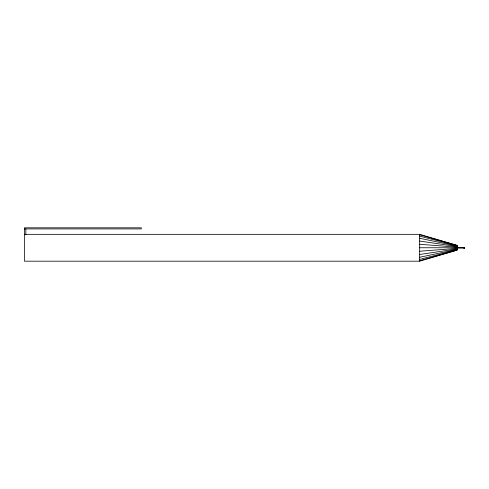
<?xml version="1.0" encoding="UTF-8"?>
<svg xmlns="http://www.w3.org/2000/svg" width="489" height="489" viewBox="0 0 489 489"><rect width="100%" height="100%" fill="white"/><g stroke="black" fill="none" stroke-linecap="round" stroke-linejoin="round"><path stroke-width="0.73" d="M457.111 248.106L464.085 248.106L464.55 247.758L464.085 247.41L457.111 247.41M464.085 248.094L464.55 247.758L464.085 247.422L464.085 248.094L464.55 247.758L464.085 247.458L464.55 247.758L464.085 248.009M464.085 247.935L464.55 247.758L464.085 247.587M24.45 228.913L141.309 228.913L141.309 227.813L24.45 227.813L24.45 261.187L419.666 261.187L457.111 250.142L457.111 245.374L419.666 234.329L24.45 234.329M419.666 260.729L457.111 250.062M419.666 259.39L457.111 249.824M419.666 257.257L457.111 249.445M464.085 247.85L464.55 247.758L464.085 247.666M419.666 254.476L457.111 248.95M419.666 251.236L457.111 248.375M419.666 247.758L457.111 247.758M464.085 247.758L464.55 247.758M419.666 244.286L457.111 247.141M419.666 241.046L457.111 246.566M419.666 238.265L457.111 246.071M419.666 236.132L457.111 245.698M419.666 234.787L457.111 245.46M419.666 234.329L419.666 261.187M25.844 228.913L25.844 234.787"/></g></svg>
